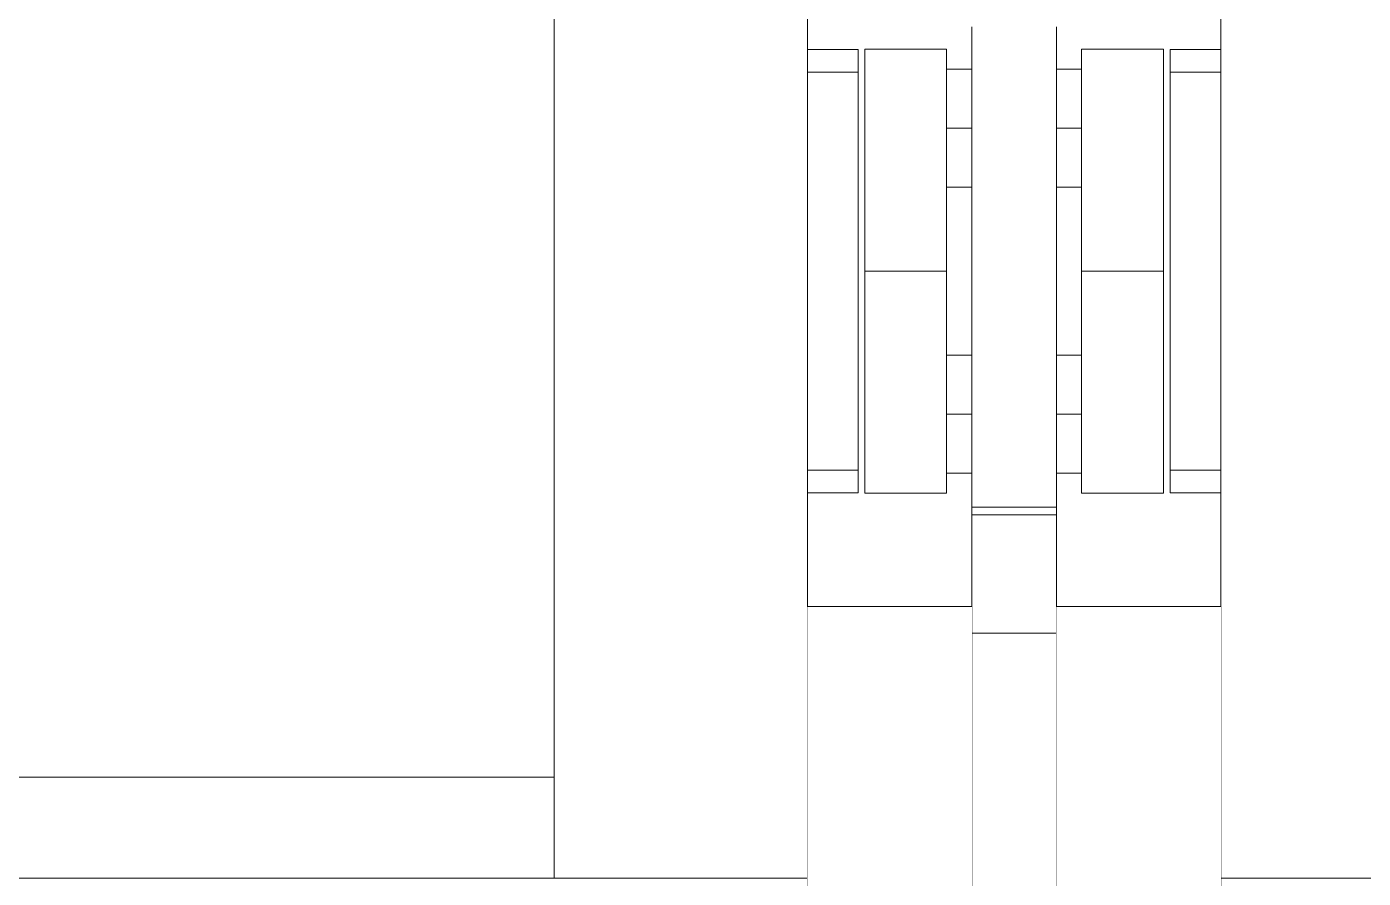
# Model space of a CAD drawing. Header units: millimetres. Extents: x -46169 to 237885, y -84465 to 18123.
# Drawn here: x 171860.1 to 172018.5, y -80647.3 to -80546.3 of the extents above; entities that cross this region are included whole.
import ezdxf

# ---------------------------------------------------------------- set-up
doc = ezdxf.new("R2010")
doc.units = ezdxf.units.MM
doc.header["$MEASUREMENT"] = 0
doc.linetypes.add('Wipeout_Contour', pattern=[1000, 0, -1000])
doc.layers.add('New_A-20-M_Floor_Slab', color=7, linetype='Continuous')
doc.layers.add('New_A-35-M_FFE_Fixed', color=7, linetype='Continuous')
doc.layers.add('New_A-20-M_Floor_Slab_Pen_No__89', color=8, linetype='Continuous', lineweight=20)
doc.layers.add('New_A-35-M_FFE_Fixed_Pen_No__1', color=7, linetype='Continuous', lineweight=13)

# ---------------------------------------------------------------- blocks, each defined once
blk = doc.blocks.new('Section Elem_134_3', base_point=(129666.67, -84332.61))
at = {"color": 254, "linetype": 'Wipeout_Contour', "lineweight": 0, "ltscale": 3038459.402068488}
blk.add_wipeout([(171958.61, -80601.62), (171952.61, -80601.62), (171952.61, -80615.11), (171972.11, -80615.11), (171972.11, -80599.29), (171969.11, -80599.29), (171969.11, -80601.65), (171959.42, -80601.65), (171959.42, -80549.01), (171969.11, -80549.01), (171969.11, -80551.38), (171972.11, -80551.38), (171972.11, -80520.4), (171952.61, -80520.4), (171952.61, -80549.04), (171958.61, -80549.04)], dxfattribs=at).dxf.layer = 'New_A-20-M_Floor_Slab'
at = {"color": 254, "linetype": 'Wipeout_Contour', "lineweight": 0, "ltscale": 759691.999123}
blk.add_wipeout([(171982.11, -80585.29), (171985.11, -80585.29), (171985.11, -80565.38), (171982.11, -80565.38)], dxfattribs=at).dxf.layer = 'New_A-20-M_Floor_Slab'
at = {"color": 254, "linetype": 'Wipeout_Contour', "lineweight": 0, "ltscale": 3038863.404224605}
blk.add_wipeout([(171982.11, -80551.38), (171985.11, -80551.38), (171985.11, -80549.01), (171994.8, -80549.01), (171994.8, -80601.65), (171985.11, -80601.65), (171985.11, -80599.29), (171982.11, -80599.29), (171982.11, -80615.11), (172001.61, -80615.11), (172001.61, -80601.62), (171995.61, -80601.62), (171995.61, -80549.04), (172001.61, -80549.04), (172001.61, -80520.4), (171982.11, -80520.4)], dxfattribs=at).dxf.layer = 'New_A-20-M_Floor_Slab'
at = {"color": 254, "linetype": 'Wipeout_Contour', "lineweight": 0, "ltscale": 759644.911101}
blk.add_wipeout([(171972.11, -80565.38), (171969.11, -80565.38), (171969.11, -80585.29), (171972.11, -80585.29)], dxfattribs=at).dxf.layer = 'New_A-20-M_Floor_Slab'
blk = doc.blocks.new('Section Elem_142_3', base_point=(129666.67, -84332.61))
at = {"color": 254, "linetype": 'Wipeout_Contour', "lineweight": 0, "ltscale": 759546.404418}
blk.add_wipeout([(171952.61, -80549.04), (171952.61, -80549.56), (171958.61, -80549.56), (171958.61, -80549.04)], dxfattribs=at).dxf.layer = 'New_A-35-M_FFE_Fixed'
at = {"color": 254, "linetype": 'Wipeout_Contour', "lineweight": 0, "ltscale": 949509.143755}
blk.add_wipeout([(171969.11, -80553.43), (171972.11, -80553.43), (171972.11, -80552.92), (171972.11, -80551.91), (171969.11, -80551.91)], dxfattribs=at).dxf.layer = 'New_A-35-M_FFE_Fixed'
at = {"color": 254, "linetype": 'Wipeout_Contour', "lineweight": 0, "ltscale": 759613.864303}
blk.add_wipeout([(171972.11, -80555.7), (171969.11, -80555.7), (171969.11, -80558.38), (171972.11, -80558.38)], dxfattribs=at).dxf.layer = 'New_A-35-M_FFE_Fixed'
at = {"color": 254, "linetype": 'Wipeout_Contour', "lineweight": 0, "ltscale": 759625.823499}
blk.add_wipeout([(171969.11, -80564.84), (171972.11, -80564.84), (171972.11, -80563.33), (171969.11, -80563.33)], dxfattribs=at).dxf.layer = 'New_A-35-M_FFE_Fixed'
at = {"color": 254, "linetype": 'Wipeout_Contour', "lineweight": 0, "ltscale": 759667.214263}
blk.add_wipeout([(171969.11, -80587.34), (171969.11, -80589.61), (171972.11, -80589.61), (171972.11, -80587.34)], dxfattribs=at).dxf.layer = 'New_A-35-M_FFE_Fixed'
at = {"color": 254, "linetype": 'Wipeout_Contour', "lineweight": 0, "ltscale": 759680.162999}
blk.add_wipeout([(171969.11, -80594.97), (171969.11, -80597.24), (171972.11, -80597.24), (171972.11, -80594.97)], dxfattribs=at).dxf.layer = 'New_A-35-M_FFE_Fixed'
at = {"color": 254, "linetype": 'Wipeout_Contour', "lineweight": 0, "ltscale": 759634.765134}
blk.add_wipeout([(171952.61, -80601.11), (171952.61, -80601.62), (171958.61, -80601.62), (171958.61, -80601.11)], dxfattribs=at).dxf.layer = 'New_A-35-M_FFE_Fixed'
at = {"color": 254, "linetype": 'Wipeout_Contour', "lineweight": 0, "ltscale": 759722.247561}
blk.add_wipeout([(171982.11, -80606.1), (171972.11, -80606.1), (171972.11, -80607.94), (171982.11, -80607.94)], dxfattribs=at).dxf.layer = 'New_A-35-M_FFE_Fixed'
at = {"color": 254, "linetype": 'Wipeout_Contour', "lineweight": 0, "ltscale": 759734.280598}
blk.add_wipeout([(171972.11, -80614.96), (171982.11, -80614.96), (171982.11, -80613.26), (171972.11, -80613.26)], dxfattribs=at).dxf.layer = 'New_A-35-M_FFE_Fixed'
at = {"color": 254, "linetype": 'Wipeout_Contour', "lineweight": 0, "ltscale": 759739.956498}
blk.add_wipeout([(171972.11, -80618.27), (171982.11, -80618.27), (171982.11, -80616.64), (171972.11, -80616.64)], dxfattribs=at).dxf.layer = 'New_A-35-M_FFE_Fixed'
at = {"color": 254, "linetype": 'Wipeout_Contour', "lineweight": 0, "ltscale": 759783.980796}
blk.add_wipeout([(171982.11, -80646.23), (171982.11, -80640.54), (171972.11, -80640.54), (171972.11, -80646.23)], dxfattribs=at).dxf.layer = 'New_A-35-M_FFE_Fixed'
at = {"color": 254, "linetype": 'Wipeout_Contour', "lineweight": 0, "ltscale": 759604.711683}
blk.add_wipeout([(171969.11, -80551.91), (171972.11, -80551.91), (171972.11, -80551.38), (171969.11, -80551.38)], dxfattribs=at).dxf.layer = 'New_A-35-M_FFE_Fixed'
at = {"color": 254, "linetype": 'Wipeout_Contour', "lineweight": 0, "ltscale": 759609.664986}
blk.add_wipeout([(171969.11, -80553.43), (171969.11, -80555.7), (171972.11, -80555.7), (171972.11, -80553.43)], dxfattribs=at).dxf.layer = 'New_A-35-M_FFE_Fixed'
at = {"color": 254, "linetype": 'Wipeout_Contour', "lineweight": 0, "ltscale": 759622.609252}
blk.add_wipeout([(171972.11, -80561.05), (171969.11, -80561.05), (171969.11, -80563.33), (171972.11, -80563.33)], dxfattribs=at).dxf.layer = 'New_A-35-M_FFE_Fixed'
at = {"color": 254, "linetype": 'Wipeout_Contour', "lineweight": 0, "ltscale": 759627.56306}
blk.add_wipeout([(171969.11, -80564.84), (171969.11, -80565.38), (171972.11, -80565.38), (171972.11, -80564.84)], dxfattribs=at).dxf.layer = 'New_A-35-M_FFE_Fixed'
at = {"color": 254, "linetype": 'Wipeout_Contour', "lineweight": 0, "ltscale": 759663.999203}
blk.add_wipeout([(171969.11, -80587.34), (171972.11, -80587.34), (171972.11, -80585.82), (171969.11, -80585.82)], dxfattribs=at).dxf.layer = 'New_A-35-M_FFE_Fixed'
at = {"color": 254, "linetype": 'Wipeout_Contour', "lineweight": 0, "ltscale": 759675.962022}
blk.add_wipeout([(171969.11, -80592.29), (171969.11, -80594.97), (171972.11, -80594.97), (171972.11, -80592.29)], dxfattribs=at).dxf.layer = 'New_A-35-M_FFE_Fixed'
at = {"color": 254, "linetype": 'Wipeout_Contour', "lineweight": 0, "ltscale": 949604.894874}
blk.add_wipeout([(171972.11, -80597.24), (171969.11, -80597.24), (171969.11, -80598.75), (171972.11, -80598.75), (171972.11, -80597.66)], dxfattribs=at).dxf.layer = 'New_A-35-M_FFE_Fixed'
at = {"color": 254, "linetype": 'Wipeout_Contour', "lineweight": 0, "ltscale": 759632.49528}
blk.add_wipeout([(171958.61, -80598.94), (171952.61, -80598.94), (171952.61, -80601.11), (171958.61, -80601.11)], dxfattribs=at).dxf.layer = 'New_A-35-M_FFE_Fixed'
at = {"color": 254, "linetype": 'Wipeout_Contour', "lineweight": 0, "ltscale": 759720.035489}
blk.add_wipeout([(171982.11, -80606.1), (171982.11, -80605.34), (171972.11, -80605.34), (171972.11, -80606.1)], dxfattribs=at).dxf.layer = 'New_A-35-M_FFE_Fixed'
at = {"color": 254, "linetype": 'Wipeout_Contour', "lineweight": 0, "ltscale": 759725.340885}
blk.add_wipeout([(171972.11, -80609.75), (171982.11, -80609.75), (171982.11, -80607.94), (171972.11, -80607.94)], dxfattribs=at).dxf.layer = 'New_A-35-M_FFE_Fixed'
at = {"color": 254, "linetype": 'Wipeout_Contour', "lineweight": 0, "ltscale": 759731.35744}
blk.add_wipeout([(171982.11, -80611.52), (171972.11, -80611.52), (171972.11, -80613.26), (171982.11, -80613.26)], dxfattribs=at).dxf.layer = 'New_A-35-M_FFE_Fixed'
at = {"color": 254, "linetype": 'Wipeout_Contour', "lineweight": 0, "ltscale": 759774.550787}
blk.add_wipeout([(171982.11, -80640.54), (171982.11, -80635.12), (171972.11, -80635.12), (171972.11, -80640.54)], dxfattribs=at).dxf.layer = 'New_A-35-M_FFE_Fixed'
at = {"color": 254, "linetype": 'Wipeout_Contour', "lineweight": 0, "ltscale": 759793.688496}
blk.add_wipeout([(171982.11, -80651.97), (171982.11, -80646.23), (171972.11, -80646.23), (171972.11, -80651.97)], dxfattribs=at).dxf.layer = 'New_A-35-M_FFE_Fixed'
at = {"layer": 'New_A-35-M_FFE_Fixed_Pen_No__1', "linetype": 'Continuous'}
blk.add_line((171958.61, -80601.62), (171958.61, -80601.11), dxfattribs=at)
at = {"color": 254, "linetype": 'Wipeout_Contour', "lineweight": 0, "ltscale": 759590.583832}
blk.add_wipeout([(171958.61, -80598.94), (171958.61, -80551.72), (171952.61, -80551.72), (171952.61, -80598.94)], dxfattribs=at).dxf.layer = 'New_A-35-M_FFE_Fixed'
at = {"color": 254, "linetype": 'Wipeout_Contour', "lineweight": 0, "ltscale": 759618.409725}
blk.add_wipeout([(171969.11, -80558.38), (171969.11, -80561.05), (171972.11, -80561.05), (171972.11, -80558.38)], dxfattribs=at).dxf.layer = 'New_A-35-M_FFE_Fixed'
at = {"color": 254, "linetype": 'Wipeout_Contour', "lineweight": 0, "ltscale": 759662.259249}
blk.add_wipeout([(171969.11, -80585.29), (171969.11, -80585.82), (171972.11, -80585.82), (171972.11, -80585.29)], dxfattribs=at).dxf.layer = 'New_A-35-M_FFE_Fixed'
at = {"color": 254, "linetype": 'Wipeout_Contour', "lineweight": 0, "ltscale": 949590.433641}
blk.add_wipeout([(171969.11, -80589.61), (171969.11, -80592.29), (171972.11, -80592.29), (171972.11, -80591.39), (171972.11, -80589.61)], dxfattribs=at).dxf.layer = 'New_A-35-M_FFE_Fixed'
at = {"color": 254, "linetype": 'Wipeout_Contour', "lineweight": 0, "ltscale": 759685.118518}
blk.add_wipeout([(171972.11, -80598.75), (171969.11, -80598.75), (171969.11, -80599.29), (171972.11, -80599.29)], dxfattribs=at).dxf.layer = 'New_A-35-M_FFE_Fixed'
at = {"color": 254, "linetype": 'Wipeout_Contour', "lineweight": 0, "ltscale": 759765.744907}
blk.add_wipeout([(171982.11, -80635.12), (171982.11, -80630.17), (171972.11, -80630.17), (171972.11, -80635.12)], dxfattribs=at).dxf.layer = 'New_A-35-M_FFE_Fixed'
at = {"layer": 'New_A-35-M_FFE_Fixed_Pen_No__1', "linetype": 'Continuous'}
blk.add_line((171958.61, -80601.11), (171958.61, -80598.94), dxfattribs=at)
at = {"color": 254, "linetype": 'Wipeout_Contour', "lineweight": 0, "ltscale": 759548.673125}
blk.add_wipeout([(171952.61, -80551.72), (171958.61, -80551.72), (171958.61, -80549.56), (171952.61, -80549.56)], dxfattribs=at).dxf.layer = 'New_A-35-M_FFE_Fixed'
at = {"color": 254, "linetype": 'Wipeout_Contour', "lineweight": 0, "ltscale": 759638.322741}
blk.add_wipeout([(171982.11, -80561.63), (171982.11, -80553.51), (171972.11, -80553.51), (171972.11, -80561.63)], dxfattribs=at).dxf.layer = 'New_A-35-M_FFE_Fixed'
at = {"color": 254, "linetype": 'Wipeout_Contour', "lineweight": 0, "ltscale": 759646.275623}
blk.add_wipeout([(171969.11, -80593.94), (171969.11, -80585.4), (171959.42, -80585.4), (171959.42, -80593.94)], dxfattribs=at).dxf.layer = 'New_A-35-M_FFE_Fixed'
at = {"color": 254, "linetype": 'Wipeout_Contour', "lineweight": 0, "ltscale": 759701.035991}
blk.add_wipeout([(171982.11, -80597.66), (171982.11, -80591.39), (171972.11, -80591.39), (171972.11, -80597.66)], dxfattribs=at).dxf.layer = 'New_A-35-M_FFE_Fixed'
at = {"color": 254, "linetype": 'Wipeout_Contour', "lineweight": 0, "ltscale": 759712.178557}
blk.add_wipeout([(171982.11, -80603.32), (171982.11, -80598.86), (171972.11, -80598.86), (171972.11, -80603.32)], dxfattribs=at).dxf.layer = 'New_A-35-M_FFE_Fixed'
at = {"color": 254, "linetype": 'Wipeout_Contour', "lineweight": 0, "ltscale": 759757.886617}
blk.add_wipeout([(171982.11, -80625.86), (171972.11, -80625.86), (171972.11, -80630.17), (171982.11, -80630.17)], dxfattribs=at).dxf.layer = 'New_A-35-M_FFE_Fixed'
at = {"layer": 'New_A-35-M_FFE_Fixed_Pen_No__1', "linetype": 'Continuous'}
for p, q in [((171958.61, -80549.56), (171958.61, -80549.04)), ((171958.61, -80551.72), (171958.61, -80549.56)), ((171958.61, -80598.94), (171958.61, -80551.72)), ((171969.11, -80592.29), (171972.11, -80592.29))]:
    blk.add_line(p, q, dxfattribs=at)
at = {"color": 254, "linetype": 'Wipeout_Contour', "lineweight": 0, "ltscale": 759525.427808}
blk.add_wipeout([(171952.61, -80503.33), (171922.61, -80503.33), (171922.61, -80647.33), (171952.61, -80647.33)], dxfattribs=at).dxf.layer = 'New_A-35-M_FFE_Fixed'
at = {"color": 254, "linetype": 'Wipeout_Contour', "lineweight": 0, "ltscale": 759626.91428}
blk.add_wipeout([(171972.11, -80548.19), (171972.11, -80553.51), (171982.11, -80553.51), (171982.11, -80548.19)], dxfattribs=at).dxf.layer = 'New_A-35-M_FFE_Fixed'
at = {"color": 254, "linetype": 'Wipeout_Contour', "lineweight": 0, "ltscale": 759630.481304}
blk.add_wipeout([(171969.11, -80575.33), (171959.42, -80575.33), (171959.42, -80585.4), (171969.11, -80585.4)], dxfattribs=at).dxf.layer = 'New_A-35-M_FFE_Fixed'
at = {"color": 254, "linetype": 'Wipeout_Contour', "lineweight": 0, "ltscale": 759687.630495}
blk.add_wipeout([(171972.11, -80591.39), (171982.11, -80591.39), (171982.11, -80581.87), (171972.11, -80581.87)], dxfattribs=at).dxf.layer = 'New_A-35-M_FFE_Fixed'
at = {"color": 254, "linetype": 'Wipeout_Contour', "lineweight": 0, "ltscale": 759658.365038}
blk.add_wipeout([(171959.42, -80593.94), (171959.42, -80599.65), (171969.11, -80599.65), (171969.11, -80593.94)], dxfattribs=at).dxf.layer = 'New_A-35-M_FFE_Fixed'
at = {"color": 254, "linetype": 'Wipeout_Contour', "lineweight": 0, "ltscale": 759751.264525}
blk.add_wipeout([(171972.11, -80625.86), (171982.11, -80625.86), (171982.11, -80622.37), (171972.11, -80622.37)], dxfattribs=at).dxf.layer = 'New_A-35-M_FFE_Fixed'
at = {"layer": 'New_A-35-M_FFE_Fixed_Pen_No__1', "linetype": 'Continuous'}
for p, q in [((171952.61, -80549.04), (171958.61, -80549.04)), ((171952.61, -80551.72), (171958.61, -80551.72)), ((171959.42, -80593.94), (171959.42, -80585.4)), ((171969.11, -80585.29), (171972.11, -80585.29)), ((171969.11, -80593.94), (171969.11, -80585.4)), ((171952.61, -80598.94), (171958.61, -80598.94)), ((171952.61, -80601.62), (171958.61, -80601.62))]:
    blk.add_line(p, q, dxfattribs=at)
at = {"color": 254, "linetype": 'Wipeout_Contour', "lineweight": 0, "ltscale": 759613.387273}
blk.add_wipeout([(171969.11, -80575.33), (171969.11, -80565.26), (171959.42, -80565.26), (171959.42, -80575.33)], dxfattribs=at).dxf.layer = 'New_A-35-M_FFE_Fixed'
at = {"color": 254, "linetype": 'Wipeout_Contour', "lineweight": 0, "ltscale": 759670.755138}
blk.add_wipeout([(171982.11, -80581.87), (171982.11, -80571.51), (171972.11, -80571.51), (171972.11, -80581.87)], dxfattribs=at).dxf.layer = 'New_A-35-M_FFE_Fixed'
at = {"color": 254, "linetype": 'Wipeout_Contour', "lineweight": 0, "ltscale": 759664.90813}
blk.add_wipeout([(171959.42, -80599.65), (171959.42, -80601.65), (171969.11, -80601.65), (171969.11, -80599.65)], dxfattribs=at).dxf.layer = 'New_A-35-M_FFE_Fixed'
at = {"color": 254, "linetype": 'Wipeout_Contour', "lineweight": 0, "ltscale": 759746.121808}
blk.add_wipeout([(171982.11, -80622.37), (171982.11, -80619.81), (171972.11, -80619.81), (171972.11, -80622.37)], dxfattribs=at).dxf.layer = 'New_A-35-M_FFE_Fixed'
at = {"color": 254, "linetype": 'Wipeout_Contour', "lineweight": 0, "ltscale": 1138233.339904017}
blk.add_wipeout([(171451.61, -80647.33), (171451.61, -80695.83), (171952.61, -80695.83), (171952.61, -80647.33), (171922.61, -80647.33), (171481.61, -80647.33)], dxfattribs=at).dxf.layer = 'New_A-35-M_FFE_Fixed'
at = {"layer": 'New_A-35-M_FFE_Fixed_Pen_No__1', "linetype": 'Continuous'}
for p, q in [((171952.61, -80647.33), (171952.61, -80503.33)), ((171959.42, -80575.33), (171969.11, -80575.33)), ((171959.42, -80585.4), (171959.42, -80575.33)), ((171969.11, -80585.4), (171969.11, -80575.33)), ((171959.42, -80599.65), (171959.42, -80593.94)), ((171969.11, -80599.65), (171969.11, -80593.94)), ((171959.42, -80601.65), (171959.42, -80599.65)), ((171969.11, -80599.29), (171972.11, -80599.29)), ((171969.11, -80601.65), (171969.11, -80599.65)), ((171959.42, -80601.65), (171969.11, -80601.65)), ((171952.61, -80695.83), (171952.61, -80647.33))]:
    blk.add_line(p, q, dxfattribs=at)
at = {"color": 254, "linetype": 'Wipeout_Contour', "lineweight": 0, "ltscale": 759597.595941}
blk.add_wipeout([(171969.11, -80565.26), (171969.11, -80556.72), (171959.42, -80556.72), (171959.42, -80565.26)], dxfattribs=at).dxf.layer = 'New_A-35-M_FFE_Fixed'
at = {"color": 254, "linetype": 'Wipeout_Contour', "lineweight": 0, "ltscale": 758784.791021}
blk.add_wipeout([(171481.61, -80647.33), (171922.61, -80647.33), (171922.61, -80635.33), (171481.61, -80635.33)], dxfattribs=at).dxf.layer = 'New_A-35-M_FFE_Fixed'
at = {"layer": 'New_A-35-M_FFE_Fixed_Pen_No__1', "linetype": 'Continuous'}
for p, q in [((171969.11, -80558.38), (171972.11, -80558.38)), ((171959.42, -80575.33), (171959.42, -80565.26)), ((171969.11, -80575.33), (171969.11, -80565.26)), ((171969.11, -80565.38), (171972.11, -80565.38)), ((171922.61, -80647.33), (171481.61, -80647.33)), ((171922.61, -80647.33), (171952.61, -80647.33))]:
    blk.add_line(p, q, dxfattribs=at)
at = {"color": 254, "linetype": 'Wipeout_Contour', "lineweight": 0, "ltscale": 758662.442204}
blk.add_wipeout([(171481.61, -80635.33), (171922.61, -80635.33), (171922.61, -80503.33), (171481.61, -80503.33)], dxfattribs=at).dxf.layer = 'New_A-35-M_FFE_Fixed'
at = {"color": 254, "linetype": 'Wipeout_Contour', "lineweight": 0, "ltscale": 759585.510746}
blk.add_wipeout([(171959.42, -80551.02), (171959.42, -80556.72), (171969.11, -80556.72), (171969.11, -80551.02)], dxfattribs=at).dxf.layer = 'New_A-35-M_FFE_Fixed'
at = {"layer": 'New_A-35-M_FFE_Fixed_Pen_No__1', "linetype": 'Continuous'}
for p, q in [((171922.61, -80647.33), (171922.61, -80503.33)), ((171959.42, -80565.26), (171959.42, -80556.72)), ((171969.11, -80565.26), (171969.11, -80556.72)), ((171922.61, -80635.33), (171481.61, -80635.33))]:
    blk.add_line(p, q, dxfattribs=at)
at = {"color": 254, "linetype": 'Wipeout_Contour', "lineweight": 0, "ltscale": 759578.970633}
blk.add_wipeout([(171959.42, -80551.02), (171969.11, -80551.02), (171969.11, -80549.01), (171959.42, -80549.01)], dxfattribs=at).dxf.layer = 'New_A-35-M_FFE_Fixed'
at = {"layer": 'New_A-35-M_FFE_Fixed_Pen_No__1', "linetype": 'Continuous'}
for p, q in [((171959.42, -80551.02), (171959.42, -80549.01)), ((171959.42, -80549.01), (171969.11, -80549.01)), ((171969.11, -80551.02), (171969.11, -80549.01)), ((171959.42, -80556.72), (171959.42, -80551.02)), ((171969.11, -80556.72), (171969.11, -80551.02)), ((171969.11, -80551.38), (171972.11, -80551.38))]:
    blk.add_line(p, q, dxfattribs=at)
blk = doc.blocks.new('Section Elem_143_3', base_point=(129666.67, -84332.61))
at = {"layer": 'New_A-35-M_FFE_Fixed_Pen_No__1', "linetype": 'Continuous'}
for p, q in [((171972.11, -80591.39), (171972.11, -80581.87)), ((171972.11, -80625.86), (171972.11, -80622.37)), ((171982.11, -80625.86), (171982.11, -80622.37)), ((171972.11, -80630.17), (171972.11, -80625.86)), ((171982.11, -80630.17), (171982.11, -80625.86)), ((171972.11, -80635.12), (171972.11, -80630.17)), ((171982.11, -80635.12), (171982.11, -80630.17)), ((171972.11, -80640.54), (171972.11, -80635.12)), ((171982.11, -80640.54), (171982.11, -80635.12)), ((171972.11, -80646.23), (171972.11, -80640.54)), ((171982.11, -80646.23), (171982.11, -80640.54)), ((171972.11, -80651.97), (171972.11, -80646.23)), ((171982.11, -80651.97), (171982.11, -80646.23))]:
    blk.add_line(p, q, dxfattribs=at)
at = {"color": 254, "linetype": 'Wipeout_Contour', "lineweight": 0, "ltscale": 759620.820271}
blk.add_wipeout([(171972.11, -80548.19), (171982.11, -80548.19), (171982.11, -80546.33), (171972.11, -80546.33)], dxfattribs=at).dxf.layer = 'New_A-35-M_FFE_Fixed'
at = {"color": 254, "linetype": 'Wipeout_Contour', "lineweight": 0, "ltscale": 759702.165729}
blk.add_wipeout([(171995.61, -80549.04), (171995.61, -80549.56), (172001.61, -80549.56), (172001.61, -80549.04)], dxfattribs=at).dxf.layer = 'New_A-35-M_FFE_Fixed'
at = {"color": 254, "linetype": 'Wipeout_Contour', "lineweight": 0, "ltscale": 759653.541381}
blk.add_wipeout([(171982.11, -80553.43), (171985.11, -80553.43), (171985.11, -80551.91), (171982.11, -80551.91)], dxfattribs=at).dxf.layer = 'New_A-35-M_FFE_Fixed'
at = {"color": 254, "linetype": 'Wipeout_Contour', "lineweight": 0, "ltscale": 949576.717183}
blk.add_wipeout([(171982.11, -80558.38), (171985.11, -80558.38), (171985.11, -80556.38), (171985.11, -80555.7), (171982.11, -80555.7)], dxfattribs=at).dxf.layer = 'New_A-35-M_FFE_Fixed'
at = {"color": 254, "linetype": 'Wipeout_Contour', "lineweight": 0, "ltscale": 759672.912526}
blk.add_wipeout([(171985.11, -80563.33), (171982.11, -80563.33), (171982.11, -80564.84), (171985.11, -80564.84)], dxfattribs=at).dxf.layer = 'New_A-35-M_FFE_Fixed'
at = {"color": 254, "linetype": 'Wipeout_Contour', "lineweight": 0, "ltscale": 759714.300843}
blk.add_wipeout([(171985.11, -80587.34), (171982.11, -80587.34), (171982.11, -80589.61), (171985.11, -80589.61)], dxfattribs=at).dxf.layer = 'New_A-35-M_FFE_Fixed'
at = {"color": 254, "linetype": 'Wipeout_Contour', "lineweight": 0, "ltscale": 759727.248775}
blk.add_wipeout([(171985.11, -80594.97), (171982.11, -80594.97), (171982.11, -80597.24), (171985.11, -80597.24)], dxfattribs=at).dxf.layer = 'New_A-35-M_FFE_Fixed'
at = {"color": 254, "linetype": 'Wipeout_Contour', "lineweight": 0, "ltscale": 759790.50833}
blk.add_wipeout([(172001.61, -80601.11), (171995.61, -80601.11), (171995.61, -80601.62), (172001.61, -80601.62)], dxfattribs=at).dxf.layer = 'New_A-35-M_FFE_Fixed'
at = {"color": 254, "linetype": 'Wipeout_Contour', "lineweight": 0, "ltscale": 759716.735738}
blk.add_wipeout([(171982.11, -80603.32), (171972.11, -80603.32), (171972.11, -80604.23), (171982.11, -80604.23)], dxfattribs=at).dxf.layer = 'New_A-35-M_FFE_Fixed'
at = {"color": 254, "linetype": 'Wipeout_Contour', "lineweight": 0, "ltscale": 759728.37729}
blk.add_wipeout([(171972.11, -80611.52), (171982.11, -80611.52), (171982.11, -80609.75), (171972.11, -80609.75)], dxfattribs=at).dxf.layer = 'New_A-35-M_FFE_Fixed'
at = {"color": 254, "linetype": 'Wipeout_Contour', "lineweight": 0, "ltscale": 759737.14673}
blk.add_wipeout([(171972.11, -80616.64), (171982.11, -80616.64), (171982.11, -80614.96), (171972.11, -80614.96)], dxfattribs=at).dxf.layer = 'New_A-35-M_FFE_Fixed'
at = {"color": 254, "linetype": 'Wipeout_Contour', "lineweight": 0, "ltscale": 759742.647066}
blk.add_wipeout([(171972.11, -80619.81), (171982.11, -80619.81), (171982.11, -80618.27), (171972.11, -80618.27)], dxfattribs=at).dxf.layer = 'New_A-35-M_FFE_Fixed'
at = {"layer": 'New_A-35-M_FFE_Fixed_Pen_No__1', "linetype": 'Continuous'}
for p, q in [((171972.11, -80548.19), (171972.11, -80546.33)), ((171982.11, -80548.19), (171982.11, -80546.33)), ((171972.11, -80553.51), (171972.11, -80548.19)), ((171972.11, -80603.32), (171982.11, -80603.32)), ((171972.11, -80609.75), (171972.11, -80607.94)), ((171982.11, -80609.75), (171982.11, -80607.94)), ((171972.11, -80611.52), (171972.11, -80609.75)), ((171982.11, -80611.52), (171982.11, -80609.75)), ((171972.11, -80613.26), (171972.11, -80611.52)), ((171982.11, -80613.26), (171982.11, -80611.52)), ((171972.11, -80614.96), (171972.11, -80613.26)), ((171982.11, -80614.96), (171982.11, -80613.26)), ((171972.11, -80616.64), (171972.11, -80614.96)), ((171982.11, -80616.64), (171982.11, -80614.96)), ((171972.11, -80618.27), (171972.11, -80616.64)), ((171982.11, -80618.27), (171982.11, -80616.64)), ((171972.11, -80619.81), (171972.11, -80618.27)), ((171972.11, -80618.27), (171982.11, -80618.27)), ((171982.11, -80619.81), (171982.11, -80618.27)), ((171972.11, -80622.37), (171972.11, -80619.81)), ((171982.11, -80622.37), (171982.11, -80619.81))]:
    blk.add_line(p, q, dxfattribs=at)
at = {"color": 254, "linetype": 'Wipeout_Contour', "lineweight": 0, "ltscale": 759651.802136}
blk.add_wipeout([(171982.11, -80551.38), (171982.11, -80551.91), (171985.11, -80551.91), (171985.11, -80551.38)], dxfattribs=at).dxf.layer = 'New_A-35-M_FFE_Fixed'
at = {"color": 254, "linetype": 'Wipeout_Contour', "lineweight": 0, "ltscale": 759656.755132}
blk.add_wipeout([(171982.11, -80553.43), (171982.11, -80555.7), (171985.11, -80555.7), (171985.11, -80553.43)], dxfattribs=at).dxf.layer = 'New_A-35-M_FFE_Fixed'
at = {"color": 254, "linetype": 'Wipeout_Contour', "lineweight": 0, "ltscale": 759669.698518}
blk.add_wipeout([(171982.11, -80561.05), (171982.11, -80563.33), (171985.11, -80563.33), (171985.11, -80561.05)], dxfattribs=at).dxf.layer = 'New_A-35-M_FFE_Fixed'
at = {"color": 254, "linetype": 'Wipeout_Contour', "lineweight": 0, "ltscale": 949594.403595}
blk.add_wipeout([(171982.11, -80565.38), (171985.11, -80565.38), (171985.11, -80565.26), (171985.11, -80564.84), (171982.11, -80564.84)], dxfattribs=at).dxf.layer = 'New_A-35-M_FFE_Fixed'
at = {"color": 254, "linetype": 'Wipeout_Contour', "lineweight": 0, "ltscale": 759711.085982}
blk.add_wipeout([(171985.11, -80585.82), (171982.11, -80585.82), (171982.11, -80587.34), (171985.11, -80587.34)], dxfattribs=at).dxf.layer = 'New_A-35-M_FFE_Fixed'
at = {"color": 254, "linetype": 'Wipeout_Contour', "lineweight": 0, "ltscale": 949655.096789}
blk.add_wipeout([(171982.11, -80592.29), (171982.11, -80594.97), (171985.11, -80594.97), (171985.11, -80594.28), (171985.11, -80592.29)], dxfattribs=at).dxf.layer = 'New_A-35-M_FFE_Fixed'
at = {"color": 254, "linetype": 'Wipeout_Contour', "lineweight": 0, "ltscale": 759730.463855}
blk.add_wipeout([(171982.11, -80598.75), (171985.11, -80598.75), (171985.11, -80597.24), (171982.11, -80597.24)], dxfattribs=at).dxf.layer = 'New_A-35-M_FFE_Fixed'
at = {"color": 254, "linetype": 'Wipeout_Contour', "lineweight": 0, "ltscale": 759788.238941}
blk.add_wipeout([(171995.61, -80598.94), (171995.61, -80601.11), (172001.61, -80601.11), (172001.61, -80598.94)], dxfattribs=at).dxf.layer = 'New_A-35-M_FFE_Fixed'
at = {"color": 254, "linetype": 'Wipeout_Contour', "lineweight": 0, "ltscale": 759718.446114}
blk.add_wipeout([(171982.11, -80604.23), (171972.11, -80604.23), (171972.11, -80605.34), (171982.11, -80605.34)], dxfattribs=at).dxf.layer = 'New_A-35-M_FFE_Fixed'
at = {"layer": 'New_A-35-M_FFE_Fixed_Pen_No__1', "linetype": 'Continuous'}
for p, q in [((171982.11, -80553.51), (171982.11, -80548.19)), ((171995.61, -80601.62), (171995.61, -80601.11)), ((171972.11, -80604.23), (171972.11, -80603.32)), ((171982.11, -80604.23), (171982.11, -80603.32)), ((171972.11, -80606.1), (171972.11, -80604.23)), ((171972.11, -80604.23), (171982.11, -80604.23)), ((171982.11, -80606.1), (171982.11, -80604.23)), ((171972.11, -80607.94), (171972.11, -80606.1)), ((171982.11, -80607.94), (171982.11, -80606.1))]:
    blk.add_line(p, q, dxfattribs=at)
at = {"color": 254, "linetype": 'Wipeout_Contour', "lineweight": 0, "ltscale": 759746.336085}
blk.add_wipeout([(171995.61, -80598.94), (172001.61, -80598.94), (172001.61, -80551.72), (171995.61, -80551.72)], dxfattribs=at).dxf.layer = 'New_A-35-M_FFE_Fixed'
at = {"color": 254, "linetype": 'Wipeout_Contour', "lineweight": 0, "ltscale": 759665.499329}
blk.add_wipeout([(171982.11, -80558.38), (171982.11, -80561.05), (171985.11, -80561.05), (171985.11, -80558.38)], dxfattribs=at).dxf.layer = 'New_A-35-M_FFE_Fixed'
at = {"color": 254, "linetype": 'Wipeout_Contour', "lineweight": 0, "ltscale": 759709.346135}
blk.add_wipeout([(171982.11, -80585.29), (171982.11, -80585.82), (171985.11, -80585.82), (171985.11, -80585.29)], dxfattribs=at).dxf.layer = 'New_A-35-M_FFE_Fixed'
at = {"color": 254, "linetype": 'Wipeout_Contour', "lineweight": 0, "ltscale": 759718.501349}
blk.add_wipeout([(171982.11, -80592.29), (171985.11, -80592.29), (171985.11, -80589.61), (171982.11, -80589.61)], dxfattribs=at).dxf.layer = 'New_A-35-M_FFE_Fixed'
at = {"color": 254, "linetype": 'Wipeout_Contour', "lineweight": 0, "ltscale": 759732.203909}
blk.add_wipeout([(171985.11, -80598.75), (171982.11, -80598.75), (171982.11, -80599.29), (171985.11, -80599.29)], dxfattribs=at).dxf.layer = 'New_A-35-M_FFE_Fixed'
at = {"layer": 'New_A-35-M_FFE_Fixed_Pen_No__1', "linetype": 'Continuous'}
for p, q in [((171982.11, -80591.39), (171982.11, -80581.87)), ((171995.61, -80601.11), (171995.61, -80598.94))]:
    blk.add_line(p, q, dxfattribs=at)
at = {"color": 254, "linetype": 'Wipeout_Contour', "lineweight": 0, "ltscale": 759704.43397}
blk.add_wipeout([(171995.61, -80549.56), (171995.61, -80551.72), (172001.61, -80551.72), (172001.61, -80549.56)], dxfattribs=at).dxf.layer = 'New_A-35-M_FFE_Fixed'
at = {"color": 254, "linetype": 'Wipeout_Contour', "lineweight": 0, "ltscale": 759653.58688}
blk.add_wipeout([(171982.11, -80571.51), (171982.11, -80561.63), (171972.11, -80561.63), (171972.11, -80571.51)], dxfattribs=at).dxf.layer = 'New_A-35-M_FFE_Fixed'
at = {"color": 254, "linetype": 'Wipeout_Contour', "lineweight": 0, "ltscale": 759739.314016}
blk.add_wipeout([(171985.11, -80593.94), (171994.8, -80593.94), (171994.8, -80585.4), (171985.11, -80585.4)], dxfattribs=at).dxf.layer = 'New_A-35-M_FFE_Fixed'
at = {"color": 254, "linetype": 'Wipeout_Contour', "lineweight": 0, "ltscale": 759707.375673}
blk.add_wipeout([(171972.11, -80598.86), (171982.11, -80598.86), (171982.11, -80597.66), (171972.11, -80597.66)], dxfattribs=at).dxf.layer = 'New_A-35-M_FFE_Fixed'
at = {"layer": 'New_A-35-M_FFE_Fixed_Pen_No__1', "linetype": 'Continuous'}
for p, q in [((171995.61, -80549.56), (171995.61, -80549.04)), ((171995.61, -80551.72), (171995.61, -80549.56)), ((171995.61, -80598.94), (171995.61, -80551.72)), ((171972.11, -80561.63), (171972.11, -80553.51)), ((171982.11, -80561.63), (171982.11, -80553.51)), ((171972.11, -80571.51), (171972.11, -80561.63)), ((171982.11, -80571.51), (171982.11, -80561.63)), ((171972.11, -80581.87), (171972.11, -80571.51)), ((171982.11, -80581.87), (171982.11, -80571.51)), ((171972.11, -80598.86), (171972.11, -80591.39)), ((171982.11, -80598.86), (171982.11, -80591.39)), ((171985.11, -80592.29), (171982.11, -80592.29)), ((171972.11, -80603.32), (171972.11, -80598.86)), ((171982.11, -80603.32), (171982.11, -80598.86))]:
    blk.add_line(p, q, dxfattribs=at)
at = {"color": 254, "linetype": 'Wipeout_Contour', "lineweight": 0, "ltscale": 759811.577481}
blk.add_wipeout([(172001.61, -80503.33), (172001.61, -80647.33), (172031.61, -80647.33), (172031.61, -80503.33)], dxfattribs=at).dxf.layer = 'New_A-35-M_FFE_Fixed'
at = {"color": 254, "linetype": 'Wipeout_Contour', "lineweight": 0, "ltscale": 759723.521632}
blk.add_wipeout([(171985.11, -80575.33), (171985.11, -80585.4), (171994.8, -80585.4), (171994.8, -80575.33)], dxfattribs=at).dxf.layer = 'New_A-35-M_FFE_Fixed'
at = {"color": 254, "linetype": 'Wipeout_Contour', "lineweight": 0, "ltscale": 759751.401951}
blk.add_wipeout([(171994.8, -80593.94), (171985.11, -80593.94), (171985.11, -80599.65), (171994.8, -80599.65)], dxfattribs=at).dxf.layer = 'New_A-35-M_FFE_Fixed'
at = {"layer": 'New_A-35-M_FFE_Fixed_Pen_No__1', "linetype": 'Continuous'}
for p, q in [((172001.61, -80647.33), (172001.61, -80503.33)), ((172001.61, -80549.04), (171995.61, -80549.04)), ((172001.61, -80551.72), (171995.61, -80551.72)), ((171985.11, -80585.29), (171982.11, -80585.29)), ((171985.11, -80593.94), (171985.11, -80585.4)), ((171994.8, -80593.94), (171994.8, -80585.4)), ((172001.61, -80598.94), (171995.61, -80598.94)), ((172001.61, -80601.62), (171995.61, -80601.62)), ((172031.61, -80647.33), (172001.61, -80647.33)), ((172001.61, -80695.83), (172001.61, -80647.33))]:
    blk.add_line(p, q, dxfattribs=at)
at = {"color": 254, "linetype": 'Wipeout_Contour', "lineweight": 0, "ltscale": 759706.429694}
blk.add_wipeout([(171985.11, -80575.33), (171994.8, -80575.33), (171994.8, -80565.26), (171985.11, -80565.26)], dxfattribs=at).dxf.layer = 'New_A-35-M_FFE_Fixed'
at = {"color": 254, "linetype": 'Wipeout_Contour', "lineweight": 0, "ltscale": 759757.944242}
blk.add_wipeout([(171985.11, -80599.65), (171985.11, -80601.65), (171994.8, -80601.65), (171994.8, -80599.65)], dxfattribs=at).dxf.layer = 'New_A-35-M_FFE_Fixed'
at = {"layer": 'New_A-35-M_FFE_Fixed_Pen_No__1', "linetype": 'Continuous'}
for p, q in [((171994.8, -80575.33), (171985.11, -80575.33)), ((171985.11, -80585.4), (171985.11, -80575.33)), ((171994.8, -80585.4), (171994.8, -80575.33)), ((171985.11, -80599.65), (171985.11, -80593.94)), ((171994.8, -80599.65), (171994.8, -80593.94)), ((171985.11, -80599.29), (171982.11, -80599.29)), ((171985.11, -80601.65), (171985.11, -80599.65)), ((171994.8, -80601.65), (171994.8, -80599.65)), ((171994.8, -80601.65), (171985.11, -80601.65))]:
    blk.add_line(p, q, dxfattribs=at)
at = {"color": 254, "linetype": 'Wipeout_Contour', "lineweight": 0, "ltscale": 759690.640296}
blk.add_wipeout([(171985.11, -80565.26), (171994.8, -80565.26), (171994.8, -80556.72), (171985.11, -80556.72)], dxfattribs=at).dxf.layer = 'New_A-35-M_FFE_Fixed'
at = {"layer": 'New_A-35-M_FFE_Fixed_Pen_No__1', "linetype": 'Continuous'}
for p, q in [((171985.11, -80558.38), (171982.11, -80558.38)), ((171985.11, -80565.38), (171982.11, -80565.38)), ((171985.11, -80575.33), (171985.11, -80565.26)), ((171994.8, -80575.33), (171994.8, -80565.26))]:
    blk.add_line(p, q, dxfattribs=at)
at = {"color": 254, "linetype": 'Wipeout_Contour', "lineweight": 0, "ltscale": 759678.556581}
blk.add_wipeout([(171985.11, -80551.02), (171985.11, -80556.72), (171994.8, -80556.72), (171994.8, -80551.02)], dxfattribs=at).dxf.layer = 'New_A-35-M_FFE_Fixed'
at = {"layer": 'New_A-35-M_FFE_Fixed_Pen_No__1', "linetype": 'Continuous'}
for p, q in [((171985.11, -80565.26), (171985.11, -80556.72)), ((171994.8, -80565.26), (171994.8, -80556.72))]:
    blk.add_line(p, q, dxfattribs=at)
at = {"color": 254, "linetype": 'Wipeout_Contour', "lineweight": 0, "ltscale": 759672.017269}
blk.add_wipeout([(171985.11, -80549.01), (171985.11, -80551.02), (171994.8, -80551.02), (171994.8, -80549.01)], dxfattribs=at).dxf.layer = 'New_A-35-M_FFE_Fixed'
at = {"layer": 'New_A-35-M_FFE_Fixed_Pen_No__1', "linetype": 'Continuous'}
for p, q in [((171985.11, -80551.02), (171985.11, -80549.01)), ((171994.8, -80549.01), (171985.11, -80549.01)), ((171994.8, -80551.02), (171994.8, -80549.01)), ((171985.11, -80551.38), (171982.11, -80551.38)), ((171985.11, -80556.72), (171985.11, -80551.02)), ((171994.8, -80556.72), (171994.8, -80551.02))]:
    blk.add_line(p, q, dxfattribs=at)
blk = doc.blocks.new('Section Elem_177_3', base_point=(129666.67, -84332.61))
at = {"color": 254, "linetype": 'Wipeout_Contour', "lineweight": 0, "ltscale": 1517650.901702628}
blk.add_wipeout([(171432.11, -80615.11), (171432.11, -80735.11), (171972.11, -80735.11), (171972.11, -80615.11), (171952.61, -80615.11), (171952.61, -80695.83), (171451.61, -80695.83), (171451.61, -80615.11)], dxfattribs=at).dxf.layer = 'New_A-20-M_Floor_Slab'
at = {"color": 254, "linetype": 'Wipeout_Contour', "lineweight": 0, "ltscale": 1521634.463954413}
blk.add_wipeout([(171982.11, -80735.11), (172522.11, -80735.11), (172522.11, -80615.11), (172502.61, -80615.11), (172502.61, -80695.83), (172001.61, -80695.83), (172001.61, -80615.11), (171982.11, -80615.11)], dxfattribs=at).dxf.layer = 'New_A-20-M_Floor_Slab'
at = {"layer": 'New_A-20-M_Floor_Slab_Pen_No__89', "linetype": 'Continuous'}
for p, q in [((171952.61, -80615.11), (171972.11, -80615.11)), ((171982.11, -80615.11), (172001.61, -80615.11))]:
    blk.add_line(p, q, dxfattribs=at)

msp = doc.modelspace()

# ---------------------------------------------------------------- block references
at = {"layer": 'New_A-20-M_Floor_Slab'}
msp.add_blockref('Section Elem_134_3', (129666.67, -84332.61), dxfattribs=at)

# ---------------------------------------------------------------- next in the draw order: block references
at = {"layer": 'New_A-35-M_FFE_Fixed'}
msp.add_blockref('Section Elem_142_3', (129666.67, -84332.61), dxfattribs=at)

# ---------------------------------------------------------------- next in the draw order: block references
msp.add_blockref('Section Elem_143_3', (129666.67, -84332.61), dxfattribs=at)

# ---------------------------------------------------------------- next in the draw order: block references
at = {"layer": 'New_A-20-M_Floor_Slab'}
msp.add_blockref('Section Elem_177_3', (129666.67, -84332.61), dxfattribs=at)

doc.saveas('drawing.dxf')
